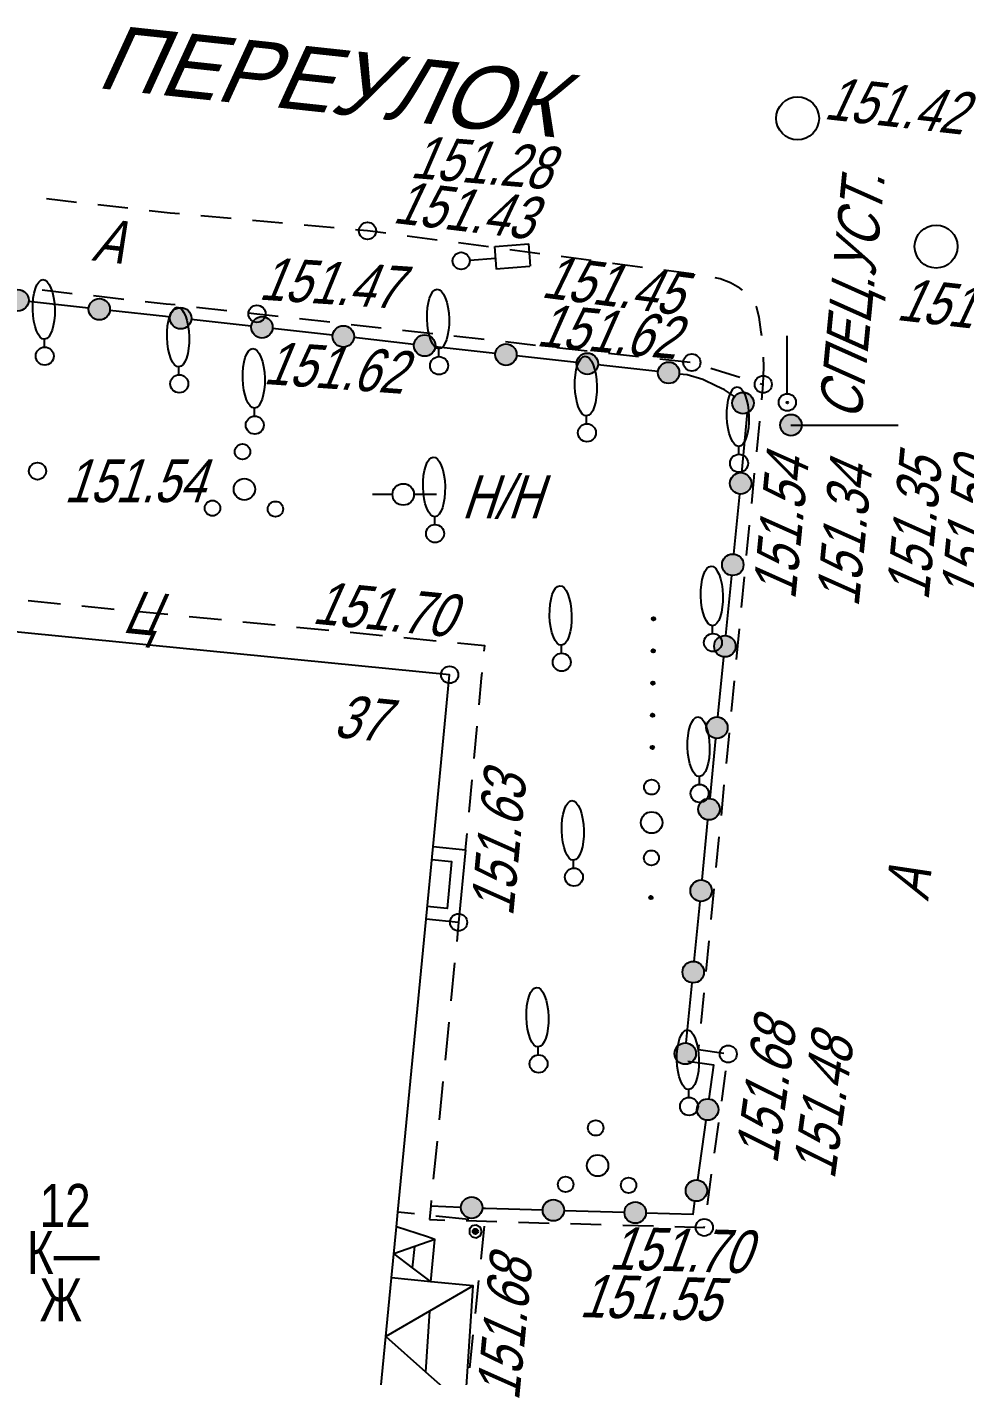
# Model space of a CAD drawing. Header units: metres. Extents: x 4400 to 4556, y 11262 to 11402.
# Drawn here: x 4512.75 to 4534.6, y 11362.58 to 11394.01 of the extents above; entities that cross this region are included whole.
import ezdxf
from ezdxf.enums import TextEntityAlignment as Align

# ---------------------------------------------------------------- set-up
doc = ezdxf.new("R2010")
doc.units = ezdxf.units.M
doc.header["$MEASUREMENT"] = 0
for name, color, linetype, lineweight in [('Внутреннее заполнение', 7, 'Continuous', 25), ('Горизонтали', 7, 'Continuous', 25), ('Граница улицы', 7, 'Continuous', 25), ('Здания', 7, 'Continuous', 25), ('Колодцы', 7, 'Continuous', 25), ('Крыльца', 7, 'Continuous', 25), ('Навесы', 7, 'Continuous', 25), ('Номер дома', 7, 'Continuous', 25), ('Ограды', 7, 'Continuous', 25), ('Опоры контакной сети', 7, 'Continuous', 25), ('Отдельно стоящее дерево', 7, 'Continuous', 25), ('Полоса деревьев', 7, 'Continuous', 25), ('Светофоры', 7, 'Continuous', 25), ('Столбы', 7, 'Continuous', 25), ('Фонтаны', 7, 'Continuous', 25), ('Части зданий', 7, 'Continuous', 25)]:
    doc.layers.add(name, color=color, linetype=linetype, lineweight=lineweight)
doc.styles.add('Style-RUSSIAN_1251', font='RUSSIAN_1251.shx')
doc.styles.add('Style-RUSSIAN_1251 I 0.32289', font='RUSSIAN_1251.shx', dxfattribs={"oblique": 18.5})

# ---------------------------------------------------------------- blocks, each defined once
blk = doc.blocks.new('SIFON_4')
at = {"layer": 'Фонтаны', "color": 7, "linetype": 'Continuous', "lineweight": 25}
for p, q in [((-0.717, 0.004), (-0.253, 0.004)), ((0.244, 0.004), (0.774, 0.004))]:
    blk.add_line(p, q, dxfattribs=at)
blk.add_arc((0, 0), 0.25, 0, 360, dxfattribs=at)
blk = doc.blocks.new('KOLOD_20')
at = {"layer": 'Колодцы', "color": 7, "linetype": 'Continuous', "lineweight": 25}
blk.add_arc((0, 0), 0.5, 0, 360, dxfattribs=at)
blk = doc.blocks.new('KOLOD_24')
at = {"layer": 'Колодцы', "color": 7, "linetype": 'Continuous', "lineweight": 25}
blk.add_arc((0, 0), 0.5, 0, 360, dxfattribs=at)
blk = doc.blocks.new('DEREVO_38')
at = {"layer": 'Отдельно стоящее дерево', "color": 7, "linetype": 'Continuous', "lineweight": 25, "flags": 128}
blk.add_lwpolyline([(-0.007, 0.21), (-0.007, 0.393)], dxfattribs=at)
at = {"layer": 'Отдельно стоящее дерево', "color": 7, "linetype": 'Continuous', "lineweight": 25}
blk.add_arc((0, 0), 0.21, 0, 360, dxfattribs=at)
blk.add_ellipse((-0.025, 1.088), major_axis=(-0.019, 0.695), ratio=0.369829, dxfattribs=at)
blk = doc.blocks.new('DEREVO_39')
at = {"layer": 'Отдельно стоящее дерево', "color": 7, "linetype": 'Continuous', "lineweight": 25, "flags": 128}
blk.add_lwpolyline([(-0.007, 0.21), (-0.007, 0.393)], dxfattribs=at)
at = {"layer": 'Отдельно стоящее дерево', "color": 7, "linetype": 'Continuous', "lineweight": 25}
blk.add_arc((0, 0), 0.21, 0, 359.99999, dxfattribs=at)
blk.add_ellipse((-0.0255, 1.088), major_axis=(-0.0185, 0.695), ratio=0.3698286, dxfattribs=at)
blk = doc.blocks.new('DEREVO_40')
at = {"layer": 'Отдельно стоящее дерево', "color": 7, "linetype": 'Continuous', "lineweight": 25, "flags": 128}
blk.add_lwpolyline([(-0.007, 0.21), (-0.007, 0.393)], dxfattribs=at)
at = {"layer": 'Отдельно стоящее дерево', "color": 7, "linetype": 'Continuous', "lineweight": 25}
blk.add_arc((0, 0), 0.21, 0, 360, dxfattribs=at)
blk.add_ellipse((-0.026, 1.088), major_axis=(-0.019, 0.695), ratio=0.369829, dxfattribs=at)
blk = doc.blocks.new('DEREVO_41')
at = {"layer": 'Отдельно стоящее дерево', "color": 7, "linetype": 'Continuous', "lineweight": 25, "flags": 128}
blk.add_lwpolyline([(-0.007, 0.21), (-0.007, 0.393)], dxfattribs=at)
at = {"layer": 'Отдельно стоящее дерево', "color": 7, "linetype": 'Continuous', "lineweight": 25}
blk.add_arc((0, 0), 0.21, 0, 360, dxfattribs=at)
blk.add_ellipse((-0.025, 1.088), major_axis=(-0.019, 0.695), ratio=0.369829, dxfattribs=at)
blk = doc.blocks.new('DEREVO_42')
at = {"layer": 'Отдельно стоящее дерево', "color": 7, "linetype": 'Continuous', "lineweight": 25, "flags": 128}
blk.add_lwpolyline([(-0.007, 0.21), (-0.007, 0.393)], dxfattribs=at)
at = {"layer": 'Отдельно стоящее дерево', "color": 7, "linetype": 'Continuous', "lineweight": 25}
blk.add_arc((0, 0), 0.21, 0, 360, dxfattribs=at)
blk.add_ellipse((-0.026, 1.088), major_axis=(-0.019, 0.695), ratio=0.369829, dxfattribs=at)
blk = doc.blocks.new('DEREVO_43')
at = {"layer": 'Отдельно стоящее дерево', "color": 7, "linetype": 'Continuous', "lineweight": 25, "flags": 128}
blk.add_lwpolyline([(-0.007, 0.21), (-0.007, 0.393)], dxfattribs=at)
at = {"layer": 'Отдельно стоящее дерево', "color": 7, "linetype": 'Continuous', "lineweight": 25}
blk.add_arc((0, 0), 0.21, 0, 359.99999, dxfattribs=at)
blk.add_ellipse((-0.0255, 1.088), major_axis=(-0.0185, 0.695), ratio=0.3698286, dxfattribs=at)
blk = doc.blocks.new('KUST1_5')
at = {"layer": 'Отдельно стоящее дерево', "color": 7, "linetype": 'Continuous', "lineweight": 25}
for centre, radius in [((-0.044, 0.877), 0.18), ((0, 0), 0.25), ((-0.745, -0.439), 0.18), ((0.723, -0.461), 0.18)]:
    blk.add_arc(centre, radius, 0, 360, dxfattribs=at)
blk = doc.blocks.new('PIKET_68')
at = {"layer": 'Горизонтали', "color": 7, "linetype": 'Continuous', "lineweight": 25}
blk.add_arc((0, 0), 0.2, 0, 360, dxfattribs=at)
blk = doc.blocks.new('PIKET_69')
at = {"layer": 'Горизонтали', "color": 7, "linetype": 'Continuous', "lineweight": 25}
blk.add_arc((0, 0), 0.2, 0, 360, dxfattribs=at)
blk = doc.blocks.new('PIKET_70')
at = {"layer": 'Горизонтали', "color": 7, "linetype": 'Continuous', "lineweight": 25}
blk.add_arc((0, 0), 0.2, 0, 360, dxfattribs=at)
blk = doc.blocks.new('DEREVO_44')
at = {"layer": 'Отдельно стоящее дерево', "color": 7, "linetype": 'Continuous', "lineweight": 25, "flags": 128}
blk.add_lwpolyline([(-0.007, 0.21), (-0.007, 0.393)], dxfattribs=at)
at = {"layer": 'Отдельно стоящее дерево', "color": 7, "linetype": 'Continuous', "lineweight": 25}
blk.add_arc((0, 0), 0.21, 0, 360, dxfattribs=at)
blk.add_ellipse((-0.025, 1.088), major_axis=(-0.019, 0.695), ratio=0.369829, dxfattribs=at)
blk = doc.blocks.new('PIKET_71')
at = {"layer": 'Горизонтали', "color": 7, "linetype": 'Continuous', "lineweight": 25}
blk.add_arc((0, 0), 0.2, 0, 360, dxfattribs=at)
blk = doc.blocks.new('DEREVO_45')
at = {"layer": 'Отдельно стоящее дерево', "color": 7, "linetype": 'Continuous', "lineweight": 25, "flags": 128}
blk.add_lwpolyline([(-0.007, 0.21), (-0.007, 0.393)], dxfattribs=at)
at = {"layer": 'Отдельно стоящее дерево', "color": 7, "linetype": 'Continuous', "lineweight": 25}
blk.add_arc((0, 0), 0.21, 0, 360, dxfattribs=at)
blk.add_ellipse((-0.025, 1.088), major_axis=(-0.019, 0.695), ratio=0.369829, dxfattribs=at)
blk = doc.blocks.new('DEREVO_46')
at = {"layer": 'Отдельно стоящее дерево', "color": 7, "linetype": 'Continuous', "lineweight": 25, "flags": 128}
blk.add_lwpolyline([(-0.007, 0.21), (-0.007, 0.393)], dxfattribs=at)
at = {"layer": 'Отдельно стоящее дерево', "color": 7, "linetype": 'Continuous', "lineweight": 25}
blk.add_arc((0, 0), 0.21, 0, 359.99999, dxfattribs=at)
blk.add_ellipse((-0.0255, 1.088), major_axis=(-0.0185, 0.695), ratio=0.3698286, dxfattribs=at)
blk = doc.blocks.new('DEREVO_47')
at = {"layer": 'Отдельно стоящее дерево', "color": 7, "linetype": 'Continuous', "lineweight": 25, "flags": 128}
blk.add_lwpolyline([(-0.007, 0.21), (-0.007, 0.393)], dxfattribs=at)
at = {"layer": 'Отдельно стоящее дерево', "color": 7, "linetype": 'Continuous', "lineweight": 25}
blk.add_arc((0, 0), 0.21, 0, 360, dxfattribs=at)
blk.add_ellipse((-0.026, 1.088), major_axis=(-0.019, 0.695), ratio=0.369829, dxfattribs=at)
blk = doc.blocks.new('PIKET_73')
at = {"layer": 'Горизонтали', "color": 7, "linetype": 'Continuous', "lineweight": 25}
blk.add_arc((0, 0), 0.2, 0, 360, dxfattribs=at)
blk = doc.blocks.new('PIKET_74')
at = {"layer": 'Горизонтали', "color": 7, "linetype": 'Continuous', "lineweight": 25}
blk.add_arc((0, 0), 0.2, 0, 360, dxfattribs=at)
blk = doc.blocks.new('SHLAGB_2')
at = {"layer": 'Опоры контакной сети', "linetype": 'Continuous', "lineweight": 25}
h = blk.add_hatch(color=7, dxfattribs=at)
edge = h.paths.add_edge_path()
edge.add_arc((0, 0), 0.25, 0, 360)
at = {"layer": 'Опоры контакной сети', "color": 7, "linetype": 'Continuous', "lineweight": 25}
blk.add_line((0, 0), (2.5, 0), dxfattribs=at)
blk.add_circle((0, 0), 0.25, dxfattribs=at)
blk = doc.blocks.new('msdElementTypeLineString_18')
at = {"layer": 'Полоса деревьев', "color": 7, "linetype": 'Continuous', "lineweight": 25}
for p, q in [((0.274, 7.12), (0.274, 7.129)), ((0.279, 7.11), (0.279, 7.148)), ((0.284, 7.102), (0.284, 7.156)), ((0.288, 7.098), (0.289, 7.16)), ((0.293, 7.094), (0.294, 7.164)), ((0.298, 7.092), (0.299, 7.166)), ((0.303, 7.091), (0.304, 7.167)), ((0.308, 7.09), (0.309, 7.168)), ((0.313, 7.089), (0.314, 7.169)), ((0.318, 7.09), (0.319, 7.168)), ((0.323, 7.091), (0.324, 7.166)), ((0.328, 7.093), (0.329, 7.165)), ((0.333, 7.096), (0.334, 7.162)), ((0.339, 7.1), (0.339, 7.158)), ((0.344, 7.104), (0.344, 7.154)), ((0.349, 7.114), (0.349, 7.144)), ((0.267, 6.37), (0.267, 6.379)), ((0.272, 6.36), (0.272, 6.398)), ((0.277, 6.352), (0.277, 6.406)), ((0.282, 6.348), (0.282, 6.41)), ((0.287, 6.344), (0.287, 6.414)), ((0.292, 6.342), (0.292, 6.416)), ((0.297, 6.341), (0.297, 6.417)), ((0.302, 6.34), (0.302, 6.418)), ((0.307, 6.339), (0.307, 6.419)), ((0.312, 6.34), (0.312, 6.418)), ((0.317, 6.341), (0.317, 6.416)), ((0.322, 6.343), (0.322, 6.415)), ((0.327, 6.346), (0.327, 6.412)), ((0.332, 6.35), (0.332, 6.408)), ((0.337, 6.354), (0.337, 6.404)), ((0.342, 6.364), (0.342, 6.394)), ((0.275, 5.598), (0.275, 5.66)), ((0.28, 5.594), (0.28, 5.664)), ((0.285, 5.592), (0.285, 5.666)), ((0.29, 5.591), (0.29, 5.667)), ((0.295, 5.59), (0.295, 5.668)), ((0.3, 5.589), (0.3, 5.669)), ((0.305, 5.59), (0.305, 5.668)), ((0.31, 5.591), (0.31, 5.666)), ((0.315, 5.593), (0.315, 5.665)), ((0.32, 5.596), (0.32, 5.662)), ((0.325, 5.6), (0.325, 5.658)), ((0.26, 5.62), (0.26, 5.629)), ((0.265, 5.61), (0.265, 5.648)), ((0.27, 5.602), (0.27, 5.656)), ((0.33, 5.604), (0.33, 5.654)), ((0.335, 5.614), (0.335, 5.644)), ((0.253, 4.87), (0.253, 4.879)), ((0.258, 4.86), (0.258, 4.898)), ((0.263, 4.852), (0.263, 4.906)), ((0.268, 4.848), (0.269, 4.91)), ((0.273, 4.844), (0.274, 4.914)), ((0.278, 4.842), (0.279, 4.916)), ((0.283, 4.841), (0.284, 4.917)), ((0.288, 4.84), (0.289, 4.918)), ((0.293, 4.839), (0.294, 4.919)), ((0.298, 4.84), (0.299, 4.918)), ((0.303, 4.841), (0.304, 4.916)), ((0.308, 4.843), (0.309, 4.915)), ((0.313, 4.846), (0.314, 4.912)), ((0.318, 4.85), (0.319, 4.908)), ((0.323, 4.854), (0.323, 4.904)), ((0.328, 4.864), (0.328, 4.894)), ((0.246, 4.12), (0.246, 4.129)), ((0.251, 4.11), (0.252, 4.148)), ((0.256, 4.102), (0.257, 4.156)), ((0.261, 4.098), (0.262, 4.16)), ((0.266, 4.094), (0.267, 4.164)), ((0.271, 4.092), (0.272, 4.166)), ((0.276, 4.091), (0.277, 4.167)), ((0.281, 4.09), (0.282, 4.168)), ((0.286, 4.089), (0.287, 4.169)), ((0.291, 4.09), (0.292, 4.168)), ((0.296, 4.091), (0.297, 4.166)), ((0.301, 4.093), (0.302, 4.165)), ((0.306, 4.096), (0.307, 4.162)), ((0.311, 4.1), (0.312, 4.158)), ((0.316, 4.104), (0.317, 4.154)), ((0.321, 4.114), (0.322, 4.144)), ((0.214, 0.621), (0.214, 0.63)), ((0.219, 0.611), (0.22, 0.649)), ((0.224, 0.602), (0.225, 0.656)), ((0.229, 0.598), (0.23, 0.66)), ((0.234, 0.594), (0.235, 0.664)), ((0.239, 0.592), (0.24, 0.666)), ((0.244, 0.591), (0.245, 0.667)), ((0.249, 0.59), (0.25, 0.668)), ((0.254, 0.589), (0.255, 0.669)), ((0.259, 0.59), (0.26, 0.668)), ((0.264, 0.591), (0.265, 0.666)), ((0.269, 0.593), (0.27, 0.665)), ((0.274, 0.596), (0.275, 0.662)), ((0.279, 0.6), (0.28, 0.658)), ((0.284, 0.604), (0.285, 0.654)), ((0.289, 0.614), (0.29, 0.644))]:
    blk.add_line(p, q, dxfattribs=at)
for centre, radius in [((0.313, 7.129), 0.04), ((0.306, 6.379), 0.04), ((0.299, 5.629), 0.04), ((0.292, 4.879), 0.04), ((0.285, 4.129), 0.04), ((0.268, 3.204), 0.175), ((0.269, 2.379), 0.25), ((0.262, 1.554), 0.175), ((0.253, 0.629), 0.04)]:
    blk.add_circle(centre, radius, dxfattribs=at)
blk = doc.blocks.new('DORZN1_3')
at = {"layer": 'Светофоры', "color": 7, "linetype": 'Continuous', "lineweight": 25}
for p, q in [((-0.27, 0.806), (-0.27, 1.603)), ((-0.269, 1.598), (0.252, 1.598)), ((0.252, 0.793), (0.252, 1.589)), ((-0.27, 0.801), (0.248, 0.801)), ((-0.003, 0.2), (-0.004, 0.801))]:
    blk.add_line(p, q, dxfattribs=at)
blk.add_arc((0, 0), 0.2, 0, 360, dxfattribs=at)
blk = doc.blocks.new('TOCSKA')
at = {"layer": 'Навесы', "linetype": 'Continuous', "lineweight": 25}
h = blk.add_hatch(color=7, dxfattribs=at)
edge = h.paths.add_edge_path()
edge.add_arc((0, 0), 0.0625, 0, 360)
at = {"layer": 'Навесы', "color": 7, "linetype": 'Continuous', "lineweight": 25}
blk.add_circle((0, 0), 0.0625, dxfattribs=at)
blk = doc.blocks.new('PIKET_77')
at = {"layer": 'Горизонтали', "color": 7, "linetype": 'Continuous', "lineweight": 25}
blk.add_arc((-0.00025, 0.00047), 0.2, 0, 359.999994, dxfattribs=at)
blk = doc.blocks.new('PIKET_82')
at = {"layer": 'Горизонтали', "color": 7, "linetype": 'Continuous', "lineweight": 25}
blk.add_arc((0, 0), 0.2, 0, 360, dxfattribs=at)
blk = doc.blocks.new('PIKET_83')
at = {"layer": 'Горизонтали', "color": 7, "linetype": 'Continuous', "lineweight": 25}
blk.add_arc((0, 0), 0.2, 0, 360, dxfattribs=at)
blk = doc.blocks.new('msdElementTypeLineString_19')
at = {"layer": 'Навесы', "color": 7, "linetype": 'Continuous', "lineweight": 25}
for p, q in [((0.853, 5.015), (0.467, 5.055)), ((2.121, 4.883), (1.35, 4.963)), ((2.409, 3.957), (2.489, 4.727)), ((2.277, 2.689), (2.357, 3.459)), ((2.146, 1.421), (2.226, 2.192)), ((0.001, 0.207), (0.386, 0.167)), ((0.883, 0.115), (1.654, 0.036))]:
    blk.add_line(p, q, dxfattribs=at)
at = {"layer": 'Навесы', "color": 7, "linetype": 'Continuous', "lineweight": 25, "flags": 128}
blk.add_lwpolyline([(2.014, 0.153), (2.022, 0.232), (2.094, 0.924)], dxfattribs=at)
blk = doc.blocks.new('msdElementTypeLineString_21')
at = {"layer": 'Граница улицы', "color": 7, "linetype": 'Continuous', "lineweight": 25}
for p, q in [((7.751, 19.297), (7.786, 19.654)), ((7.633, 18.085), (7.703, 18.799)), ((7.516, 16.874), (7.585, 17.588)), ((7.398, 15.662), (7.467, 16.376)), ((7.28, 14.45), (7.349, 15.164)), ((7.162, 13.239), (7.232, 13.953)), ((7.044, 12.027), (7.114, 12.741)), ((6.926, 10.815), (6.996, 11.529)), ((6.809, 9.604), (6.878, 10.318)), ((6.691, 8.392), (6.76, 9.106)), ((6.573, 7.18), (6.642, 7.894)), ((6.455, 5.969), (6.524, 6.683)), ((6.337, 4.757), (6.407, 5.471)), ((6.818, 2.94), (6.916, 3.65)), ((6.651, 1.734), (6.749, 2.444)), ((6.484, 0.528), (6.582, 1.238)), ((0.001, 0.183), (0.359, 0.173)), ((0.859, 0.159), (1.576, 0.138)), ((2.076, 0.124), (2.793, 0.103)), ((3.293, 0.089), (4.01, 0.069)), ((4.51, 0.054), (5.227, 0.034))]:
    blk.add_line(p, q, dxfattribs=at)
at = {"layer": 'Граница улицы', "color": 7, "linetype": 'Continuous', "lineweight": 25, "flags": 128}
for points in [[(6.867, 4.056), (6.277, 4.138), (6.289, 4.259)], [(5.727, 0.02), (6.411, 0), (6.416, 0.032)]]:
    blk.add_lwpolyline(points, dxfattribs=at)
blk = doc.blocks.new('STOLBG')
at = {"layer": 'Столбы', "color": 7, "linetype": 'Continuous', "lineweight": 25}
blk.add_line((-0.015, 0.206), (-0.015, 1.539), dxfattribs=at)
for centre, radius in [((-0.015, -0.008), 0.2), ((-0.014, -0.014), 0.02)]:
    blk.add_arc(centre, radius, 0, 360, dxfattribs=at)
blk = doc.blocks.new('msdElementTypeLineString_28')
at = {"layer": 'Части зданий', "color": 7, "linetype": 'Continuous', "lineweight": 25}
for p, q in [((0.682, 6.929), (0.638, 6.485)), ((0.589, 5.987), (0.502, 5.099)), ((0.453, 4.602), (0.366, 3.713)), ((0.317, 3.216), (0.229, 2.328)), ((0.181, 1.83), (0.093, 0.942))]:
    blk.add_line(p, q, dxfattribs=at)
at = {"layer": 'Части зданий', "color": 7, "linetype": 'Continuous', "lineweight": 25, "flags": 128}
blk.add_lwpolyline([(0.044, 0.444), (0.032, 0.322), (0.001, 0)], dxfattribs=at)
blk = doc.blocks.new('KUST1_30')
at = {"layer": 'Отдельно стоящее дерево', "color": 7, "linetype": 'Continuous', "lineweight": 25}
for centre, radius in [((-0.044, 0.877), 0.18), ((0, 0), 0.25), ((-0.745, -0.439), 0.18), ((0.723, -0.461), 0.18)]:
    blk.add_arc(centre, radius, 0, 360, dxfattribs=at)
blk = doc.blocks.new('DEREVO_178')
at = {"layer": 'Отдельно стоящее дерево', "color": 7, "linetype": 'Continuous', "lineweight": 25, "flags": 128}
blk.add_lwpolyline([(-0.007, 0.21), (-0.007, 0.393)], dxfattribs=at)
at = {"layer": 'Отдельно стоящее дерево', "color": 7, "linetype": 'Continuous', "lineweight": 25}
blk.add_arc((0, 0), 0.21, 0, 359.99999, dxfattribs=at)
blk.add_ellipse((-0.0255, 1.088), major_axis=(-0.0185, 0.695), ratio=0.3698286, dxfattribs=at)
blk = doc.blocks.new('DEREVO_179')
at = {"layer": 'Отдельно стоящее дерево', "color": 7, "linetype": 'Continuous', "lineweight": 25, "flags": 128}
blk.add_lwpolyline([(-0.007, 0.21), (-0.007, 0.393)], dxfattribs=at)
at = {"layer": 'Отдельно стоящее дерево', "color": 7, "linetype": 'Continuous', "lineweight": 25}
blk.add_arc((0, 0), 0.21, 0, 359.99999, dxfattribs=at)
blk.add_ellipse((-0.0255, 1.088), major_axis=(-0.0185, 0.695), ratio=0.3698286, dxfattribs=at)
blk = doc.blocks.new('DEREVO_180')
at = {"layer": 'Отдельно стоящее дерево', "color": 7, "linetype": 'Continuous', "lineweight": 25, "flags": 128}
blk.add_lwpolyline([(-0.007, 0.21), (-0.007, 0.393)], dxfattribs=at)
at = {"layer": 'Отдельно стоящее дерево', "color": 7, "linetype": 'Continuous', "lineweight": 25}
blk.add_arc((0, 0), 0.21, 0, 359.99999, dxfattribs=at)
blk.add_ellipse((-0.0255, 1.088), major_axis=(-0.0185, 0.695), ratio=0.3698286, dxfattribs=at)
blk = doc.blocks.new('msdElementTypeLineString_79')
at = {"layer": 'Части зданий', "color": 7, "linetype": 'Continuous', "lineweight": 25}
for p, q in [((1.691, 6.222), (0.937, 6.296)), ((2.943, 6.098), (2.189, 6.173)), ((4.195, 5.975), (3.441, 6.049)), ((5.447, 5.852), (4.693, 5.926)), ((6.699, 5.729), (5.944, 5.803)), ((7.951, 5.605), (7.196, 5.68)), ((9.202, 5.482), (8.448, 5.556)), ((10.454, 5.359), (9.7, 5.433)), ((0.159, 5.286), (0.086, 4.531)), ((11.706, 5.235), (10.952, 5.31)), ((12.958, 5.112), (12.204, 5.186)), ((14.21, 4.989), (13.456, 5.063)), ((15.462, 4.866), (14.707, 4.94)), ((0.037, 4.034), (0, 3.657)), ((16.345, 2.128), (16.416, 2.882)), ((16.228, 0.875), (16.299, 1.63)), ((16.146, 0), (16.181, 0.377))]:
    blk.add_line(p, q, dxfattribs=at)
at = {"layer": 'Части зданий', "color": 7, "linetype": 'Continuous', "lineweight": 25, "flags": 128}
for points in [[(0.439, 6.345), (0.264, 6.362), (0.213, 5.842), (0.208, 5.783)], [(16.58, 4.633), (16.592, 4.754), (15.959, 4.817)], [(16.463, 3.38), (16.521, 3.999), (16.534, 4.135)]]:
    blk.add_lwpolyline(points, dxfattribs=at)
blk = doc.blocks.new('msdElementTypeLineString_80')
at = {"layer": 'Ограды', "linetype": 'Continuous', "lineweight": 25}
h = blk.add_hatch(color=7, dxfattribs=at)
edge = h.paths.add_edge_path()
edge.add_arc((2.108, 22.603), 0.25, 0, 360)
h = blk.add_hatch(color=7, dxfattribs=at)
edge = h.paths.add_edge_path()
edge.add_arc((4.005, 22.394), 0.25, 0, 360)
h = blk.add_hatch(color=7, dxfattribs=at)
edge = h.paths.add_edge_path()
edge.add_arc((5.902, 22.185), 0.25, 0, 360)
h = blk.add_hatch(color=7, dxfattribs=at)
edge = h.paths.add_edge_path()
edge.add_arc((7.798, 21.976), 0.25, 0, 360)
h = blk.add_hatch(color=7, dxfattribs=at)
edge = h.paths.add_edge_path()
edge.add_arc((9.695, 21.767), 0.25, 0, 360)
h = blk.add_hatch(color=7, dxfattribs=at)
edge = h.paths.add_edge_path()
edge.add_arc((1.082, 21.45), 0.25, 0, 360)
h = blk.add_hatch(color=7, dxfattribs=at)
edge = h.paths.add_edge_path()
edge.add_arc((11.592, 21.558), 0.25, 0, 360)
h = blk.add_hatch(color=7, dxfattribs=at)
edge = h.paths.add_edge_path()
edge.add_arc((13.488, 21.349), 0.25, 0, 360)
h = blk.add_hatch(color=7, dxfattribs=at)
edge = h.paths.add_edge_path()
edge.add_arc((15.385, 21.14), 0.25, 0, 360)
h = blk.add_hatch(color=7, dxfattribs=at)
edge = h.paths.add_edge_path()
edge.add_arc((17.281, 20.928), 0.25, 0, 360)
h = blk.add_hatch(color=7, dxfattribs=at)
edge = h.paths.add_edge_path()
edge.add_arc((19.178, 20.715), 0.25, 0, 360)
h = blk.add_hatch(color=7, dxfattribs=at)
edge = h.paths.add_edge_path()
edge.add_arc((21.074, 20.503), 0.25, 0, 360)
h = blk.add_hatch(color=7, dxfattribs=at)
edge = h.paths.add_edge_path()
edge.add_arc((22.97, 20.291), 0.25, 0, 360)
h = blk.add_hatch(color=7, dxfattribs=at)
edge = h.paths.add_edge_path()
edge.add_arc((24.867, 20.079), 0.25, 0, 360)
h = blk.add_hatch(color=7, dxfattribs=at)
edge = h.paths.add_edge_path()
edge.add_arc((26.763, 19.867), 0.25, 0, 360)
h = blk.add_hatch(color=7, dxfattribs=at)
edge = h.paths.add_edge_path()
edge.add_arc((0.893, 19.551), 0.25, 0, 360)
h = blk.add_hatch(color=7, dxfattribs=at)
edge = h.paths.add_edge_path()
edge.add_arc((28.497, 19.161), 0.25, 0, 360)
h = blk.add_hatch(color=7, dxfattribs=at)
edge = h.paths.add_edge_path()
edge.add_arc((0.704, 17.653), 0.25, 0, 360)
h = blk.add_hatch(color=7, dxfattribs=at)
edge = h.paths.add_edge_path()
edge.add_arc((28.444, 17.29), 0.25, 0, 360)
h = blk.add_hatch(color=7, dxfattribs=at)
edge = h.paths.add_edge_path()
edge.add_arc((0.515, 15.754), 0.25, 0, 360)
h = blk.add_hatch(color=7, dxfattribs=at)
edge = h.paths.add_edge_path()
edge.add_arc((28.26, 15.391), 0.25, 0, 360)
h = blk.add_hatch(color=7, dxfattribs=at)
edge = h.paths.add_edge_path()
edge.add_arc((0.326, 13.855), 0.25, 0, 360)
h = blk.add_hatch(color=7, dxfattribs=at)
edge = h.paths.add_edge_path()
edge.add_arc((28.075, 13.492), 0.25, 0, 360)
h = blk.add_hatch(color=7, dxfattribs=at)
edge = h.paths.add_edge_path()
edge.add_arc((1.4, 13.108), 0.25, 0, 360)
h = blk.add_hatch(color=7, dxfattribs=at)
edge = h.paths.add_edge_path()
edge.add_arc((27.89, 11.593), 0.25, 0, 360)
h = blk.add_hatch(color=7, dxfattribs=at)
edge = h.paths.add_edge_path()
edge.add_arc((27.706, 9.694), 0.25, 0, 360)
h = blk.add_hatch(color=7, dxfattribs=at)
edge = h.paths.add_edge_path()
edge.add_arc((27.521, 7.794), 0.25, 0, 360)
h = blk.add_hatch(color=7, dxfattribs=at)
edge = h.paths.add_edge_path()
edge.add_arc((27.336, 5.895), 0.25, 0, 360)
h = blk.add_hatch(color=7, dxfattribs=at)
edge = h.paths.add_edge_path()
edge.add_arc((27.151, 3.996), 0.25, 0, 360)
h = blk.add_hatch(color=7, dxfattribs=at)
edge = h.paths.add_edge_path()
edge.add_arc((27.673, 2.692), 0.25, 0, 360)
h = blk.add_hatch(color=7, dxfattribs=at)
edge = h.paths.add_edge_path()
edge.add_arc((27.411, 0.802), 0.25, 0, 360)
h = blk.add_hatch(color=7, dxfattribs=at)
edge = h.paths.add_edge_path()
edge.add_arc((22.17, 0.404), 0.25, 0, 360)
h = blk.add_hatch(color=7, dxfattribs=at)
edge = h.paths.add_edge_path()
edge.add_arc((24.077, 0.344), 0.25, 0, 360)
h = blk.add_hatch(color=7, dxfattribs=at)
edge = h.paths.add_edge_path()
edge.add_arc((25.984, 0.289), 0.25, 0, 360)
at = {"layer": 'Ограды', "color": 7, "linetype": 'Continuous', "lineweight": 25}
for p, q in [((3.757, 22.422), (2.357, 22.576)), ((5.654, 22.213), (4.254, 22.367)), ((9.447, 21.795), (8.047, 21.949)), ((11.343, 21.586), (9.944, 21.74)), ((13.24, 21.377), (11.84, 21.531)), ((1.058, 21.202), (0.918, 19.8)), ((17.033, 20.955), (15.634, 21.112)), ((18.929, 20.743), (17.53, 20.9)), ((20.826, 20.531), (19.426, 20.688)), ((22.722, 20.319), (21.323, 20.475)), ((24.618, 20.107), (23.219, 20.263)), ((26.515, 19.895), (25.115, 20.051)), ((0.869, 19.303), (0.729, 17.902)), ((28.468, 17.539), (28.605, 18.941)), ((0.679, 17.404), (0.54, 16.003)), ((28.284, 15.64), (28.42, 17.041)), ((0.49, 15.505), (0.35, 14.104)), ((28.099, 13.741), (28.235, 15.142)), ((27.914, 11.841), (28.051, 13.243)), ((1.65, 13.109), (2.354, 13.114)), ((27.73, 9.942), (27.866, 11.344)), ((27.545, 8.043), (27.681, 9.445)), ((27.36, 6.144), (27.497, 7.545)), ((27.176, 4.245), (27.312, 5.646)), ((27.445, 1.05), (27.638, 2.445)), ((21.216, 0.448), (21.92, 0.415)), ((24.326, 0.337), (25.734, 0.296))]:
    blk.add_line(p, q, dxfattribs=at)
at = {"layer": 'Ограды', "color": 7, "linetype": 'Continuous', "lineweight": 25, "flags": 128}
for points in [[(1.86, 22.631), (1.583, 22.661), (1.156, 22.191), (1.107, 21.699)], [(7.55, 22.004), (7.191, 22.043), (6.15, 22.158)], [(15.137, 21.167), (15.032, 21.179), (13.737, 21.322)], [(28.302, 19.316), (28.063, 19.472), (27.879, 19.557), (27.564, 19.715), (27.193, 19.819), (27.011, 19.839)], [(0.301, 13.607), (0.25, 13.1), (1.15, 13.106)], [(27.707, 2.94), (27.816, 3.729), (27.21, 3.813)], [(22.419, 0.392), (22.493, 0.389), (23.827, 0.351)], [(26.234, 0.282), (27.335, 0.251), (27.377, 0.554)]]:
    blk.add_lwpolyline(points, dxfattribs=at)
at = {"layer": 'Ограды', "color": 7, "linetype": 'Continuous', "lineweight": 25}
for centre in [(2.108, 22.603), (2.108, 22.603), (4.005, 22.394), (4.005, 22.394), (5.902, 22.185), (5.902, 22.185), (7.798, 21.976), (7.798, 21.976), (9.695, 21.767), (9.695, 21.767), (1.082, 21.45), (1.082, 21.45), (11.592, 21.558), (11.592, 21.558), (13.488, 21.349), (13.488, 21.349), (15.385, 21.14), (15.385, 21.14), (17.281, 20.928), (17.281, 20.928), (19.178, 20.715), (19.178, 20.715), (21.074, 20.503), (21.074, 20.503), (22.97, 20.291), (22.97, 20.291), (24.867, 20.079), (24.867, 20.079), (26.763, 19.867), (26.763, 19.867), (0.893, 19.551), (0.893, 19.551), (28.497, 19.161), (28.497, 19.161), (0.704, 17.653), (0.704, 17.653), (28.444, 17.29), (28.444, 17.29), (0.515, 15.754), (0.515, 15.754), (28.26, 15.391), (28.26, 15.391), (0.326, 13.855), (0.326, 13.855), (28.075, 13.492), (28.075, 13.492), (1.4, 13.108), (1.4, 13.108), (27.89, 11.593), (27.89, 11.593), (27.706, 9.694), (27.706, 9.694), (27.521, 7.794), (27.521, 7.794), (27.336, 5.895), (27.336, 5.895), (27.151, 3.996), (27.151, 3.996), (27.673, 2.692), (27.673, 2.692), (27.411, 0.802), (27.411, 0.802), (22.17, 0.404), (22.17, 0.404), (24.077, 0.344), (24.077, 0.344), (25.984, 0.289), (25.984, 0.289)]:
    blk.add_circle(centre, 0.25, dxfattribs=at)
blk = doc.blocks.new('msdElementTypeLineString_81')
at = {"layer": 'Граница улицы', "color": 7, "linetype": 'Continuous', "lineweight": 25}
for p, q in [((46.67, 26.789), (45.967, 26.87)), ((47.87, 26.651), (47.167, 26.732)), ((50.274, 26.411), (49.569, 26.474)), ((51.477, 26.303), (50.772, 26.366)), ((52.68, 26.195), (51.975, 26.258)), ((55.078, 25.91), (54.377, 26.003)), ((56.276, 25.751), (55.574, 25.844)), ((57.473, 25.593), (56.772, 25.686)), ((58.671, 25.434), (57.969, 25.527)), ((59.868, 25.275), (59.166, 25.368)), ((61.066, 25.117), (60.364, 25.21)), ((45.868, 24.747), (46.572, 24.669)), ((47.069, 24.615), (47.772, 24.537)), ((49.47, 24.349), (50.173, 24.27)), ((51.871, 24.08), (52.574, 24.002)), ((53.071, 23.946), (53.774, 23.867)), ((54.271, 23.812), (54.975, 23.733)), ((55.472, 23.677), (56.175, 23.599)), ((56.672, 23.543), (57.376, 23.464)), ((57.873, 23.409), (58.576, 23.33)), ((59.073, 23.275), (59.776, 23.196)), ((60.273, 23.14), (60.977, 23.062)), ((61.458, 22.928), (62.134, 22.717))]:
    blk.add_line(p, q, dxfattribs=at)
at = {"layer": 'Граница улицы', "color": 7, "linetype": 'Continuous', "lineweight": 25, "flags": 128}
for points in [[(49.071, 26.519), (48.856, 26.538), (48.367, 26.595)], [(53.881, 26.069), (53.456, 26.125), (53.178, 26.15)], [(62.198, 24.746), (62.137, 24.792), (61.92, 24.916), (61.678, 25.009), (61.558, 25.034)], [(48.269, 24.482), (48.759, 24.428), (48.973, 24.405)], [(50.67, 24.215), (50.878, 24.191), (51.374, 24.136)], [(62.646, 23.676), (62.638, 23.762), (62.584, 24.11), (62.527, 24.357), (62.52, 24.372)], [(62.611, 22.568), (62.683, 22.546), (62.697, 22.952), (62.686, 23.178)]]:
    blk.add_lwpolyline(points, dxfattribs=at)
blk = doc.blocks.new('msdElementTypeTextNode_4')
at = {"layer": 'Здания', "color": 7, "linetype": 'Continuous', "lineweight": 25, "style": 'Style-RUSSIAN_1251', "width": 0.799996}
for s, p in [(' 12', (0, 1.1)), ('К—', (0, 0)), (' Ж', (0, -1.101))]:
    blk.add_text(s, height=1, dxfattribs=at).set_placement(p, align=Align.MIDDLE_LEFT)

msp = doc.modelspace()

# ---------------------------------------------------------------- linework, layer by layer
at = {"layer": 'Внутреннее заполнение', "color": 7, "linetype": 'Continuous', "lineweight": 25, "flags": 128}
for points in [[(4522.192, 11374.602), (4522.652, 11374.557), (4522.546, 11373.462), (4522.087, 11373.507)], [(4522.263, 11365.745), (4521.307, 11365.408), (4521.737, 11365.082), (4522.168, 11364.756)], [(4521.785, 11365.577), (4521.737, 11365.082)], [(4523.157, 11364.661), (4521.121, 11363.477), (4522.045, 11362.66), (4522.969, 11361.843)], [(4522.139, 11364.069), (4522.045, 11362.66)]]:
    msp.add_lwpolyline(points, dxfattribs=at)
at = {"layer": 'Здания', "color": 7, "linetype": 'Continuous', "lineweight": 25, "flags": 128}
msp.add_lwpolyline([(4520.982, 11362.034), (4521.253, 11364.844), (4521.367, 11366.036), (4521.4, 11366.38), (4522.058, 11373.208), (4522.221, 11374.9), (4522.607, 11378.908), (4509.944, 11380.155), (4509.924, 11380.157), (4507.771, 11380.369), (4507.51, 11377.7), (4507.219, 11374.71), (4507.19, 11374.411), (4506.081, 11363.046), (4506.005, 11362.264)], dxfattribs=at)
at = {"layer": 'Крыльца', "color": 7, "linetype": 'Continuous', "lineweight": 25, "flags": 128}
for points in [[(4522.168, 11364.756), (4522.263, 11365.745), (4522.095, 11365.8), (4521.367, 11366.036)], [(4520.982, 11362.034), (4521.729, 11361.962), (4522.969, 11361.843), (4523.157, 11364.661), (4522.168, 11364.756), (4521.253, 11364.844)]]:
    msp.add_lwpolyline(points, dxfattribs=at)
at = {"layer": 'Навесы', "color": 7, "linetype": 'Continuous', "lineweight": 25, "flags": 128}
msp.add_lwpolyline([(4523.357, 11365.93), (4523.325, 11366.023), (4523.229, 11366.079), (4523.132, 11366.06), (4523.068, 11365.986), (4523.068, 11365.875), (4523.132, 11365.8), (4523.229, 11365.782), (4523.325, 11365.838), (4523.357, 11365.93)], dxfattribs=at)
at = {"layer": 'Части зданий', "color": 7, "linetype": 'Continuous', "lineweight": 25, "flags": 128}
msp.add_lwpolyline([(4522.221, 11374.9), (4522.979, 11374.827), (4522.816, 11373.135), (4522.058, 11373.208)], dxfattribs=at)

# ---------------------------------------------------------------- block references
at = {"layer": 'Горизонтали', "color": 7, "linetype": 'Continuous', "lineweight": 25}
for name, p in [('PIKET_68', (4520.693, 11389.256)), ('PIKET_71', (4518.115, 11387.322)), ('PIKET_69', (4528.256, 11386.188)), ('PIKET_77', (4529.92, 11385.677)), ('PIKET_70', (4512.997, 11383.656)), ('PIKET_73', (4522.607, 11378.908)), ('PIKET_74', (4522.816, 11373.135)), ('PIKET_83', (4529.104, 11370.065)), ('PIKET_82', (4528.545, 11366.023))]:
    msp.add_blockref(name, p, dxfattribs=at)
at = {"layer": 'Граница улицы', "color": 7, "linetype": 'Continuous', "lineweight": 25}
for name, p in [('msdElementTypeLineString_81', (4467.237, 11363.131)), ('msdElementTypeLineString_21', (4522.134, 11366.023))]:
    msp.add_blockref(name, p, dxfattribs=at)
at = {"layer": 'Здания', "color": 7, "linetype": 'Continuous', "lineweight": 25}
msp.add_blockref('msdElementTypeTextNode_4', (4512.751, 11365.436), dxfattribs=at)
at = {"layer": 'Колодцы', "color": 7, "linetype": 'Continuous', "lineweight": 25}
for name, p in [('KOLOD_24', (4530.72, 11391.88)), ('KOLOD_20', (4533.95, 11388.89))]:
    msp.add_blockref(name, p, dxfattribs=at)
at = {"layer": 'Навесы', "color": 7, "linetype": 'Continuous', "lineweight": 25}
for name, p in [('msdElementTypeLineString_19', (4520.933, 11361.325)), ('TOCSKA', (4523.207, 11365.93))]:
    msp.add_blockref(name, p, dxfattribs=at)
at = {"layer": 'Ограды', "color": 7, "linetype": 'Continuous', "lineweight": 25}
msp.add_blockref('msdElementTypeLineString_80', (4500.95, 11366.08), dxfattribs=at)
at = {"layer": 'Опоры контакной сети', "color": 7, "linetype": 'Continuous', "lineweight": 25}
msp.add_blockref('SHLAGB_2', (4530.566, 11384.728), dxfattribs=at)
at = {"layer": 'Отдельно стоящее дерево', "color": 7, "linetype": 'Continuous', "lineweight": 25}
for name, p in [('DEREVO_44', (4513.168, 11386.337)), ('DEREVO_38', (4522.362, 11386.114)), ('DEREVO_43', (4516.302, 11385.691)), ('DEREVO_42', (4518.065, 11384.729)), ('DEREVO_39', (4525.809, 11384.549)), ('DEREVO_40', (4529.355, 11383.837)), ('KUST1_5', (4517.822, 11383.231)), ('DEREVO_180', (4522.269, 11382.2)), ('DEREVO_41', (4528.746, 11379.658)), ('DEREVO_179', (4525.221, 11379.201)), ('DEREVO_45', (4528.437, 11376.14)), ('DEREVO_46', (4525.504, 11374.19)), ('DEREVO_47', (4524.68, 11369.837)), ('DEREVO_178', (4528.189, 11368.843)), ('KUST1_30', (4526.057, 11367.466))]:
    msp.add_blockref(name, p, dxfattribs=at)
at = {"layer": 'Полоса деревьев', "color": 7, "linetype": 'Continuous', "lineweight": 25}
msp.add_blockref('msdElementTypeLineString_18', (4527.049, 11373.084), dxfattribs=at)
at = {"layer": 'Светофоры', "color": 7, "linetype": 'Continuous', "lineweight": 25, "rotation": 274.5350706112184}
msp.add_blockref('DORZN1_3', (4522.876, 11388.556), dxfattribs=at)
at = {"layer": 'Столбы', "color": 7, "linetype": 'Continuous', "lineweight": 25}
msp.add_blockref('STOLBG', (4530.496, 11385.267), dxfattribs=at)
at = {"layer": 'Фонтаны', "color": 7, "linetype": 'Continuous', "lineweight": 25}
msp.add_blockref('SIFON_4', (4521.525, 11383.111), dxfattribs=at)
at = {"layer": 'Части зданий', "color": 7, "linetype": 'Continuous', "lineweight": 25}
for name, p in [('msdElementTypeLineString_79', (4506.833, 11374.827)), ('msdElementTypeLineString_28', (4522.134, 11366.206))]:
    msp.add_blockref(name, p, dxfattribs=at)

# ---------------------------------------------------------------- texts
at = {"layer": 'Горизонтали', "color": 7, "linetype": 'Continuous', "lineweight": 25, "style": 'Style-RUSSIAN_1251 I 0.32289', "oblique": 18.5, "width": 0.799996}
for s, rotation, p in [('151.28', 355.234, (4521.673, 11390.495)), ('151.47', 356.184, (4518.143, 11387.656)), ('151.45', 352.6243, (4524.723, 11387.709)), ('151.35', 84.4453, (4533.773, 11380.625)), ('151.34', 84.4453, (4532.143, 11380.47)), ('151.70', 354.3759, (4519.388, 11380.105)), ('151.63', 84.5014, (4524.086, 11373.257)), ('151.48', 82.1209, (4531.584, 11367.124)), ('151.68', 84.5014, (4524.224, 11361.965)), ('151.55', 358.3659, (4525.623, 11363.934))]:
    msp.add_text(s, height=1, rotation=rotation, dxfattribs=at).set_placement(p)
for s, rotation, p in [('151.43', 353.1539, (4521.383, 11390.438)), ('151.62', 354.557, (4524.708, 11387.569)), ('151.62', 355.9124, (4518.322, 11386.687)), ('151.54', 84.4453, (4529.671, 11380.737)), ('151.50', 84.4453, (4534.047, 11380.667)), ('151.68', 82.1209, (4529.258, 11367.624)), ('151.70', 358.3659, (4526.34, 11366.046))]:
    msp.add_text(s, height=1, rotation=rotation, dxfattribs=at).set_placement(p, align=Align.TOP_LEFT)
msp.add_text('151.54', height=1, dxfattribs=at).set_placement((4513.614, 11382.931))
at = {"layer": 'Граница улицы', "color": 7, "linetype": 'Continuous', "lineweight": 25, "style": 'Style-RUSSIAN_1251 I 0.32289', "oblique": 18.5}
msp.add_text('ПЕРЕУЛОК', height=1.5, rotation=353.8544, dxfattribs=at).set_placement((4514.346, 11392.59))
at = {"layer": 'Граница улицы', "color": 7, "linetype": 'Continuous', "lineweight": 25, "style": 'Style-RUSSIAN_1251 I 0.32289', "oblique": 18.5, "width": 0.799996}
for rotation, p in [(353.5257, (4514.246, 11388.57)), (83.729, (4533.764, 11373.614))]:
    msp.add_text('А', height=1, rotation=rotation, dxfattribs=at).set_placement(p)
at = {"layer": 'Колодцы', "color": 7, "linetype": 'Continuous', "lineweight": 25, "style": 'Style-RUSSIAN_1251 I 0.32289', "oblique": 18.5, "width": 0.799996}
for s, p in [('151.42', (4531.372, 11392.364)), ('151.36', (4533.062, 11387.678))]:
    msp.add_text(s, height=1, rotation=353.5257, dxfattribs=at).set_placement(p, align=Align.MIDDLE_LEFT)
at = {"layer": 'Номер дома', "color": 7, "linetype": 'Continuous', "lineweight": 25, "style": 'Style-RUSSIAN_1251 I 0.32289', "oblique": 18.5, "width": 0.799996}
msp.add_text('37', height=1, rotation=354.0713, dxfattribs=at).set_placement((4519.877, 11377.464))
at = {"layer": 'Столбы', "color": 7, "linetype": 'Continuous', "lineweight": 25, "style": 'Style-RUSSIAN_1251 I 0.32289', "oblique": 18.5, "width": 0.8}
msp.add_text('СПЕЦ.УСТ.', height=1, rotation=84.4453, dxfattribs=at).set_placement((4532.201, 11384.821))
at = {"layer": 'Фонтаны', "color": 7, "linetype": 'Continuous', "lineweight": 25, "style": 'Style-RUSSIAN_1251 I 0.32289', "oblique": 18.5, "width": 0.799996}
msp.add_text('Н/Н', height=1, dxfattribs=at).set_placement((4522.882, 11382.555))
at = {"layer": 'Части зданий', "color": 7, "linetype": 'Continuous', "lineweight": 25, "style": 'Style-RUSSIAN_1251 I 0.32289', "oblique": 18.5, "width": 0.799996}
msp.add_text('Ц', height=1, rotation=354.3759, dxfattribs=at).set_placement((4514.964, 11379.892))

doc.saveas('drawing.dxf')
